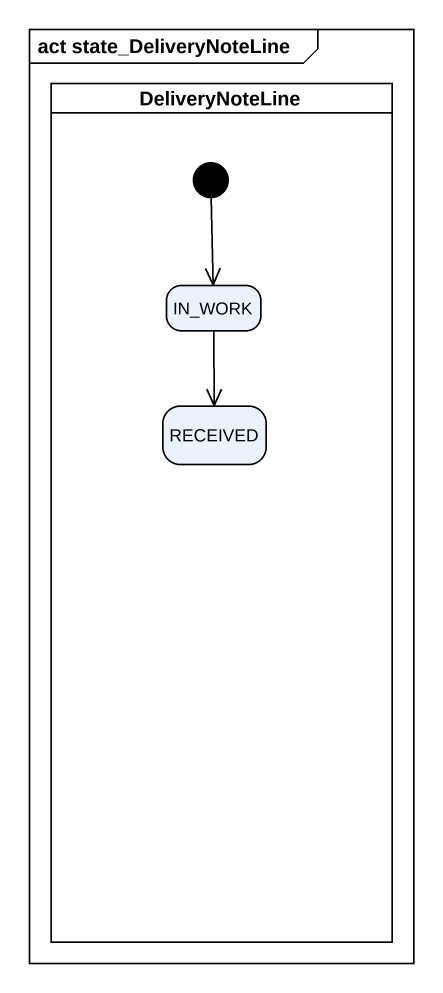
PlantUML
@startuml
mainframe act state_DeliveryNoteLine
hide empty description
state DeliveryNoteLine <<partition>> {
  state IN_WORK
  state RECEIVED
  [*] --> IN_WORK
}
IN_WORK --> RECEIVED
@enduml
